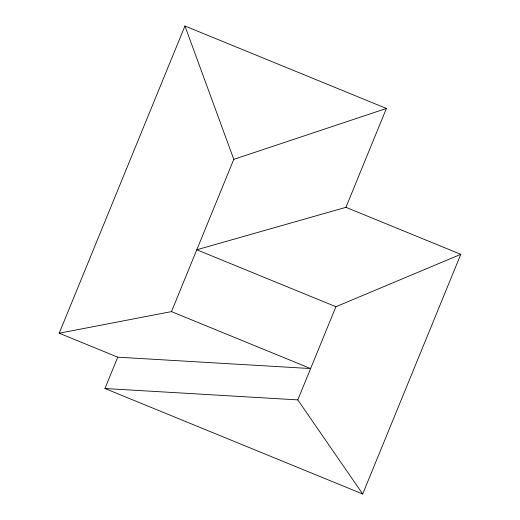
<?xml version="1.0" encoding="UTF-8"?>
<svg xmlns="http://www.w3.org/2000/svg" width="520" height="520" viewBox="0 0 520 520"><rect width="100%" height="100%" fill="white"/><g stroke="black" fill="none" stroke-linecap="round" stroke-linejoin="round"><path stroke-width="0.78" d="M59.209 333.216L171.477 311.61L310.615 368.557L117.76 357.175L59.209 333.216L184.944 26L386.406 108.453L345.943 207.324L196.787 249.775L335.92 306.722L460.791 254.326L345.943 207.324M460.791 254.326L362.7 494L104.942 388.505L117.76 357.175M171.477 311.61L233.792 159.347L184.944 26M362.7 494L297.791 399.887L335.92 306.722M233.792 159.347L386.406 108.453M104.942 388.505L297.791 399.887"/></g></svg>
